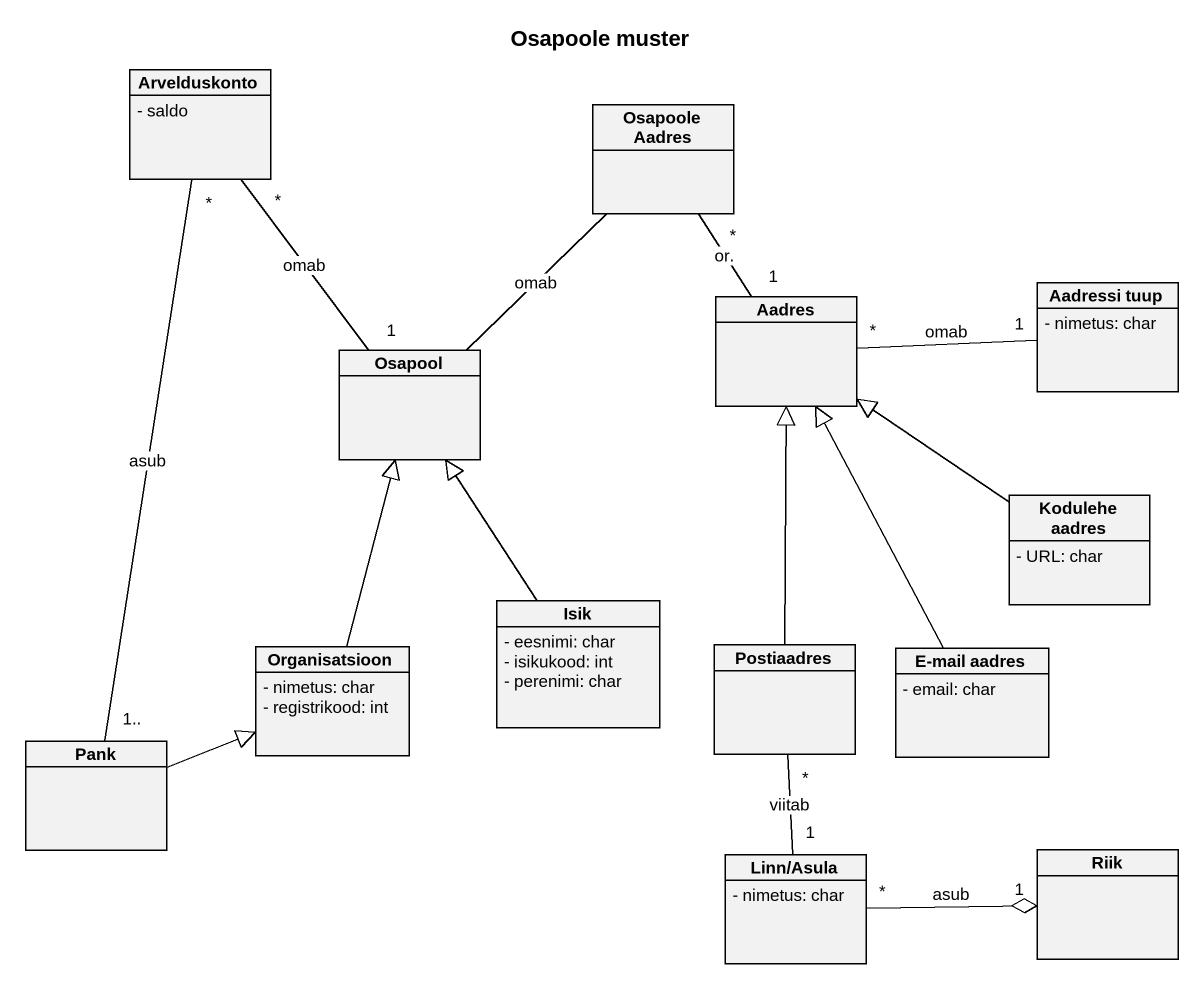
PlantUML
@startuml
title Osapoole muster
hide circle
hide empty members
skinparam classAttributeIconSize 0
class Arvelduskonto {
  - saldo
}
class "Osapoole Aadres" as Osapoole_Aadres
class Aadres
class "Aadressi tuup" as Aadressi_tuup {
  - nimetus: char
}
class Osapool
class "Kodulehe aadres" as Kodulehe_aadres {
  - URL: char
}
class Isik {
  - eesnimi: char
  - isikukood: int
  - perenimi: char
}
class Organisatsioon {
  - nimetus: char
  - registrikood: int
}
class Postiaadres
class "E-mail aadres" as E_mail_aadres {
  - email: char
}
class Pank
class "Linn/Asula" as Linn_Asula {
  - nimetus: char
}
class Riik
Osapoole_Aadres "*" -- "1" Aadres : or.
Aadressi_tuup "1" -left- "*" Aadres : omab
Osapool "1" -up- "*" Arvelduskonto : omab
Osapool -up- Osapoole_Aadres : omab
Kodulehe_aadres -up-|> Aadres
Isik -up-|> Osapool
Organisatsioon -up-|> Osapool
Postiaadres -up-|> Aadres
Postiaadres "*" -- "1" Linn_Asula : viitab
E_mail_aadres -up-|> Aadres
Pank "1.." -up- "*" Arvelduskonto : asub
Pank -right-|> Organisatsioon
Linn_Asula "*" -right-o "1" Riik : asub
@enduml
